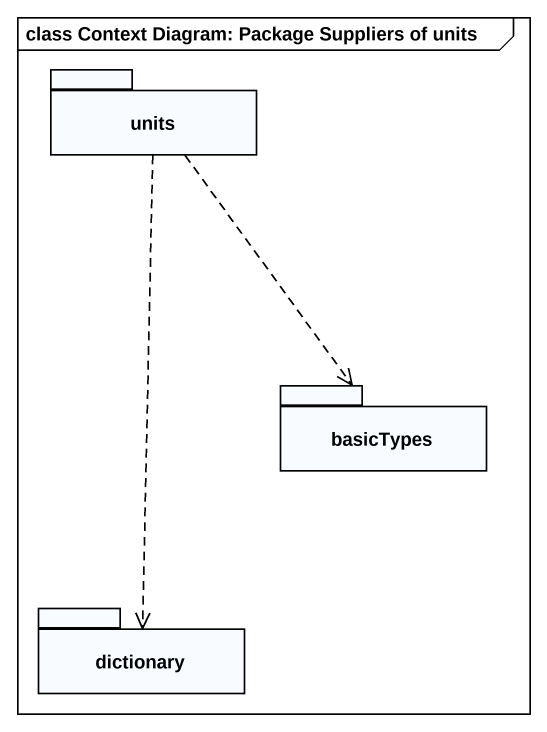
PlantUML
@startuml
mainframe class Context Diagram: Package Suppliers of units
package units {
}
package basicTypes {
}
package dictionary {
}
units ..> basicTypes
units ..> dictionary
@enduml
